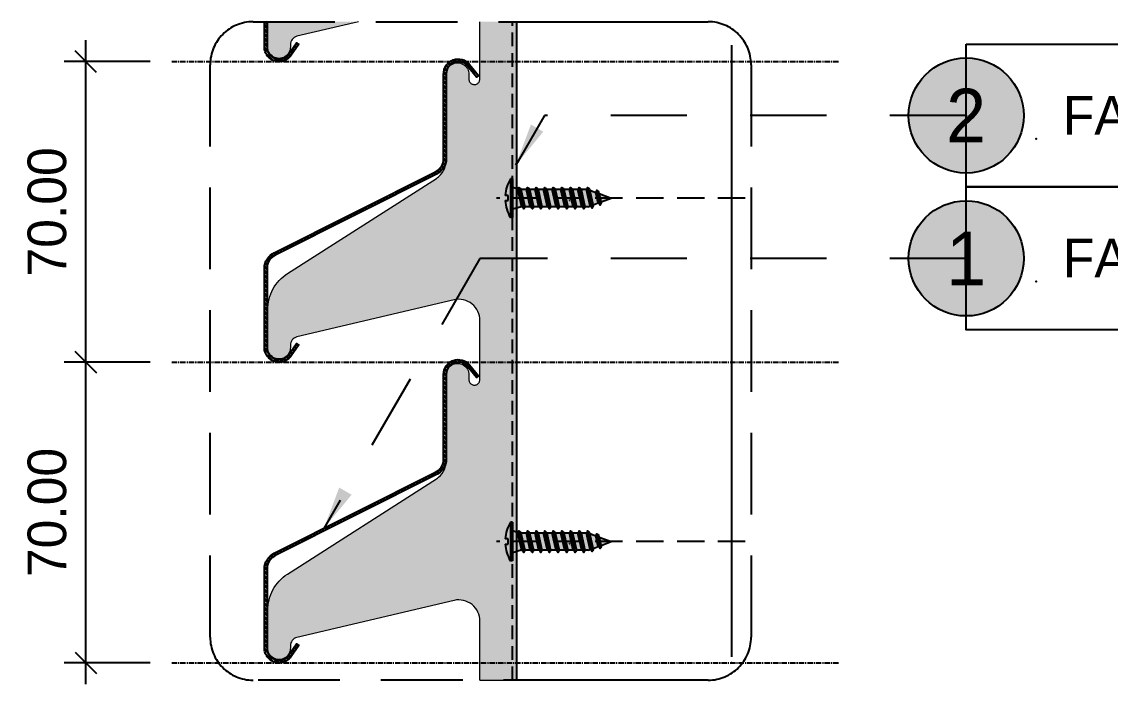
# Model space of a CAD drawing. Header units: millimetres. Extents: x -244126 to 368105, y -173968 to 259060.
# Drawn here: x 56651.2 to 56904.6, y 65633.2 to 65787.5 of the extents above; entities that cross this region are included whole.
import ezdxf
from ezdxf.enums import TextEntityAlignment as Align
from ezdxf.xclip import XClip

# ---------------------------------------------------------------- set-up
doc = ezdxf.new("R2010")
doc.units = ezdxf.units.MM
doc.header["$MEASUREMENT"] = 0
doc.header["$XCLIPFRAME"] = 0
for name, pattern in [('ACAD_ISO04W100', [30, 24, -3, 0, -3]), ('CENTER', [2, 1.25, -0.25, 0.25, -0.25]), ('HIDDEN', [9.524999999999999, 6.35, -3.175]), ('TA_HL_001.00', [6.5, 3.55, -2.95])]:
    doc.linetypes.add(name, pattern=pattern)
for name, color, linetype in [('000 - D I M', 6, 'Continuous'), ('000 - GRID', 8, 'CENTER'), ('000 - H A T C H', 8, 'Continuous'), ('000 - SYMBOL CON', 1, 'Continuous'), ('000 - T E X T', 4, 'Continuous'), ('000 - WIPEOUT', 250, 'Continuous'), ('001 - ASCESSORIES', 1, 'Continuous'), ('002 - STRUCTURAL STEEL', 4, 'Continuous'), ('A03_SUN LOUVER', 7, 'Continuous')]:
    doc.layers.add(name, color=color, linetype=linetype)
doc.styles.add('BROWALLIA', font='BrowalliaUPC.ttf')
doc.styles.add('Cetury Gothic', font='GOTHIC.TTF')
doc.styles.add('CORDIA', font='cordia.shx')
doc.styles.add('TA', font='Cordia New.ttf', dxfattribs={"height": 4.5})
doc.dimstyles.new('DIM E-E', dxfattribs={"dimscale": 2, "dimtxt": 0.18, "dimasz": 0.1, "dimexe": 0.1, "dimexo": 0.1, "dimgap": 0.09, "dimtad": 1, "dimtoh": 1, "dimzin": 0, "dimdsep": 46, "dimtxsty": 'CORDIA', "dimblk": 'OBLIQUE', "dimcen": 0.1, "dimdle": 0.1, "dimclrd": 40, "dimclre": 140, "dimclrt": 3, "dimadec": 0, "dimazin": 0, "dimtfac": 1, "dimtix": 1, "dimtmove": 2, "dimatfit": 3, "dimfxl": 1, "dimtolj": 1, "dimtzin": 0, "dimarcsym": 0})

# ---------------------------------------------------------------- blocks, each defined once
blk = doc.blocks.new('000 - FAMELINE_AL.SUN_LV_70Z_CUT_VIEW')
at = {"layer": '000 - H A T C H'}
h = blk.add_hatch(dxfattribs=at)
h.set_pattern_fill('ANSI32', color=8, scale=2)
h.set_pattern_definition([(45, (0, 0), (-0.5303300858899107, 0.5303300858899107), []), (45, (0.35355339, 0), (-0.5303300858899107, 0.5303300858899107), [])])
edge = h.paths.add_edge_path()
edge.add_arc((-41.71909435685664, 63.80189602588693), 3.399999999999986, 359.7688178317894, 500.7773137959305)
edge.add_line((-44.35305455737182, 65.95183873724041), (-46.44665398359939, 63.3869064088849))
edge.add_line((-46.44665398359939, 63.3869064088849), (-45.98183747762232, 63.00750475393761))
edge.add_line((-45.98183747762232, 63.00750475393761), (-43.88823805138236, 65.57243708230635))
edge.add_arc((-41.71909435685045, 63.8018960258951), 2.799999999993822, -0.25475025521330963, 140.7773137957614, ccw=False)
edge.add_line((-38.91912203336574, 63.78944662088733), (-38.9191220333887, 44.01972320168352))
edge.add_arc((-34.9191220333887, 44.01972320168352), 4, 180, 244.3295045191594)
edge.add_line((-36.6519020997646, 40.41452234159676), (0.8728362579277018, 21.54602793816775))
edge.add_arc((-0.6000267984897698, 18.4816072070802), 3.400000000011559, 1.3181988833821379e-10, 64.32950451929122, ccw=False)
edge.add_line((2.799973201521789, 18.48160720708802), (2.799973201515968, -0.01085875736750097))
edge.add_arc((-1.672240363737032e-06, -4.791312291807515e-06), 2.799995911112356, 214.4412264402325, 359.7778968172909, ccw=False)
edge.add_line((-2.309177256072871, -1.58357203815649), (-4.075200694191153, 0.9916572906804504))
edge.add_line((-4.075200694191153, 0.9916572906804504), (-4.570024391912739, 0.6523204253608128))
edge.add_line((-4.570024391912739, 0.6523204253608128), (-2.804000953798055, -1.922908903484404))
edge.add_arc((1.343924971308752e-13, -6.008527009271347e-13), 3.399999999999771, 214.4412879448393, 359.7725146033154)
edge.add_line((3.399973201521789, -0.01349921971996082), (3.399973201521789, 18.48160720708802))
edge.add_arc((-0.600026798489675, 18.48160720708033), 4.000000000011464, 1.101744141655805e-10, 64.32950451926962)
edge.add_line((1.132753267884254, 22.08680806718075), (-36.39198508980822, 40.95530247060977))
edge.add_arc((-34.9191220333887, 44.01972320168352), 3.400000000000007, 180, 244.3295045191593, ccw=False)
edge.add_line((-38.3191220333887, 44.01972320168352), (-38.31912203338288, 63.78817741812782))
at = {"layer": 'A03_SUN LOUVER', "color": 0}
blk.add_lwpolyline([(-38.31912203339264, 63.78817743708649, 0.706785714724799), (-44.35305455737182, 65.95183873724041), (-46.44665398359939, 63.3869064088849), (-45.98183747762232, 63.00750475393761), (-43.88823805138236, 65.57243708230635, -0.7069399320194617), (-38.91912203336574, 63.78944662088733), (-38.9191220333887, 44.01972320168352, 0.2883019779868358), (-36.6519020997646, 40.41452234159676), (0.8728362579277018, 21.54602793816775, -0.2883019779868358), (2.799973201521789, 18.48160720708802), (2.799973201515968, -0.01085875736750097, -0.7354915496662431), (-2.309177256072871, -1.58357203815649), (-4.075200694191153, 0.9916572906804504), (-4.570024391912739, 0.6523204253608128), (-2.804000953798055, -1.922908903484404, 0.7354549486294412), (3.399973201521789, -0.01349921971996082), (3.399973201521789, 18.48160720708802, 0.2883019779868358), (1.132753267884254, 22.08680806718075), (-36.39198508980822, 40.95530247060977, -0.2883019779868358), (-38.3191220333887, 44.01972320168352), (-38.31912203338288, 63.78817741812782)], format="xyb", dxfattribs=at)
blk = doc.blocks.new('000 - ASSCESSORIES_FAMELINE_AL.C-CARRIER_FOR_70Z_CUT_VIEW')
at = {"layer": '000 - H A T C H'}
h = blk.add_hatch(dxfattribs=at)
h.set_pattern_fill('ANSI32', color=8, scale=5, angle=180)
h.set_pattern_definition([(225, (54313.89231964308, 62869.96660829977), (1.325825214724776, -1.325825214724777), []), (225, (54313.00843616808, 62869.96660829977), (1.325825214724776, -1.325825214724777), [])])
edge = h.paths.add_edge_path()
edge.add_line((0.8999999999941792, -1.102182119225489e-16), (0.9000000000014543, -7.600020187936025))
edge.add_arc((1.350000000002456, -7.600020187939147), 0.4500000000010018, 179.9999999996025, 257.9999999988209)
edge.add_line((1.256439739125198, -8.040186608268414), (57.84229818835593, -20.06788211937965))
edge.add_line((57.84229818835593, -20.06788211937965), (57.65517766662379, -20.94821496004443))
edge.add_line((57.65517766662379, -20.94821496004443), (1.069319217393058, -8.920519448925916))
edge.add_arc((1.350000000002622, -7.600020187933785), 1.350000000002623, 180.0000000000951, 257.9999999997812, ccw=False)
edge.add_line((-9.307340396611118e-16, -7.600020187936025), (0, 0))
edge.add_line((0, 0), (9.307340396611118e-16, 7.600020187936025))
edge.add_arc((1.350000000002624, 7.600020187933785), 1.350000000002623, 102.00000000021879, 179.9999999999049, ccw=False)
edge.add_line((1.069319217393059, 8.920519448925916), (57.65517766662379, 20.94821496004442))
edge.add_line((57.65517766662379, 20.94821496004442), (57.84229818835593, 20.06788211937964))
edge.add_line((57.84229818835593, 20.06788211937964), (1.256439739125199, 8.040186608268414))
edge.add_arc((1.350000000002458, 7.600020187939147), 0.4500000000010018, 102.0000000011791, 180.0000000003975)
edge.add_line((0.9000000000014561, 7.600020187936025), (0.8999999999941792, 0))
at = {"layer": '001 - ASCESSORIES', "color": 0, "linetype": 'Continuous', "lineweight": 15}
blk.add_lwpolyline([(0.8999999999941792, -1.102182119225489e-16), (0.9000000000014543, -7.600020187936025, 0.3541185725268599), (1.256439739125198, -8.040186608268414), (57.84229818835593, -20.06788211937965), (57.65517766662379, -20.94821496004443), (1.069319217393057, -8.920519448925916, -0.3541185725291565), (-9.307340396611118e-16, -7.600020187936025), (0, 0), (9.307340396611118e-16, 7.600020187936025, -0.3541185725291565), (1.069319217393059, 8.920519448925916), (57.65517766662379, 20.94821496004442), (57.84229818835593, 20.06788211937964), (1.2564397391252, 8.040186608268414, 0.3541185725268599), (0.9000000000014561, 7.600020187936025)], format="xyb", close=True, dxfattribs=at)
blk = doc.blocks.new('*U1724')
at = {"layer": '000 - H A T C H'}
h = blk.add_hatch(color=250, dxfattribs=at)
h.dxf.hatch_style = 1
edge = h.paths.add_edge_path()
edge.add_line((-33.90000000000511, 16.43987944460969), (-53.89094212214702, 16.43987944460241))
edge.add_arc((-53.91081998065737, 21.46298497766112), 5.023144864077078, 212.8405152144396, 270.2267345262356, ccw=False)
edge.add_line((-58.131182602625, 18.73892116332005), (-80.27491986014574, 53.40191656156934))
edge.add_arc((-88.71963199477818, 47.9464357082053), 10.05362792121481, 32.86340221112347, 90.20384752263632)
edge.add_line((-88.75540082171614, 58), (-97.49430905147166, 58))
edge.add_arc((-97.5412709904217, 55.35900147801658), 2.641416024943545, 88.98128024949158, 271.0187197505088)
edge.add_line((-97.49430905147165, 52.71800295603316), (-96.99430905146122, 52.71800295603316))
edge.add_arc((-96.97907708457797, 50.72715051130761), 1.990910713589341, 13.791972121032984, 90.4383601556824, ccw=False)
edge.add_line((-95.0455689218907, 51.20177842273569), (-86.40792524243442, 14.60561331285858))
edge.add_arc((-91.20951026529862, 13.53392578167739), 4.919728945407767, -90.81834632082462, 12.58188450441071, ccw=False)
edge.add_line((-91.27977556638143, 8.614698638746631), (-105, 8.614698638746631))
edge.add_line((-105, 8.614698638746631), (-105, 0.2500000000000018))
edge.add_line((-105, 0.2500000000000017), (-35, 0.2500000000008454))
edge.add_line((-35, 0.2500000000008454), (-35.00000000000728, 8.614510067291967))
edge.add_arc((-35.00000000000644, 9.886290519705764), 1.271780452414642, 90.98667676382883, 270.0000000000499, ccw=False)
edge.add_line((-35.02189994117921, 11.15788240066468), (-33.90000000000872, 11.15788240066468))
edge.add_arc((-33.85303806105687, 13.79888092263715), 2.641416024932632, 268.981280249448, 451.0187197504735)
h = blk.add_hatch(color=250, dxfattribs=at)
h.dxf.hatch_style = 1
edge = h.paths.add_edge_path()
edge.add_line((36.09999999999489, 16.43987944460969), (16.10905787785298, 16.43987944460241))
edge.add_arc((16.08918001934263, 21.46298497766112), 5.023144864077078, 212.8405152144396, 270.2267345262356, ccw=False)
edge.add_line((11.868817397375, 18.73892116332005), (-10.27491986014574, 53.40191656156934))
edge.add_arc((-18.71963199477818, 47.9464357082053), 10.05362792121481, 32.86340221112347, 90.20384752263632)
edge.add_line((-18.75540082171614, 58), (-27.49430905147166, 58))
edge.add_arc((-27.54127099042169, 55.35900147801658), 2.641416024943545, 88.98128024949158, 271.0187197505088)
edge.add_line((-27.49430905147165, 52.71800295603316), (-26.99430905146122, 52.71800295603316))
edge.add_arc((-26.97907708457797, 50.72715051130761), 1.990910713589341, 13.791972121032984, 90.4383601556824, ccw=False)
edge.add_line((-25.04556892189071, 51.20177842273569), (-16.40792524243442, 14.60561331285858))
edge.add_arc((-21.20951026529862, 13.53392578167739), 4.919728945407767, -90.81834632082462, 12.58188450441071, ccw=False)
edge.add_line((-21.27977556638143, 8.614698638746631), (-35.00000000000001, 8.614698638746631))
edge.add_line((-35, 8.614698638746631), (-34.99999999999999, 0.2500000000000018))
edge.add_line((-35, 0.2500000000000017), (35, 0.2500000000008454))
edge.add_line((35, 0.2500000000008454), (34.99999999999272, 8.614510067291967))
edge.add_arc((34.99999999999356, 9.886290519705764), 1.271780452414642, 90.98667676382883, 270.0000000000499, ccw=False)
edge.add_line((34.97810005882079, 11.15788240066468), (36.09999999999128, 11.15788240066468))
edge.add_arc((36.14696193894313, 13.79888092263715), 2.641416024932632, 268.981280249448, 451.0187197504735)
h = blk.add_hatch(color=250, dxfattribs=at)
h.dxf.hatch_style = 1
edge = h.paths.add_edge_path()
edge.add_line((106.0999999999949, 16.43987944460969), (86.10905787785298, 16.43987944460241))
edge.add_arc((86.08918001934263, 21.46298497766112), 5.023144864077078, 212.8405152144396, 270.2267345262356, ccw=False)
edge.add_line((81.868817397375, 18.73892116332005), (59.72508013985426, 53.40191656156934))
edge.add_arc((51.28036800522182, 47.9464357082053), 10.05362792121481, 32.86340221112347, 90.20384752263632)
edge.add_line((51.24459917828386, 58), (42.50569094852834, 58))
edge.add_arc((42.45872900957831, 55.35900147801658), 2.641416024943545, 88.98128024949158, 271.0187197505088)
edge.add_line((42.50569094852835, 52.71800295603316), (43.00569094853878, 52.71800295603316))
edge.add_arc((43.02092291542203, 50.72715051130761), 1.990910713589341, 13.791972121032984, 90.4383601556824, ccw=False)
edge.add_line((44.95443107810929, 51.20177842273569), (53.59207475756558, 14.60561331285858))
edge.add_arc((48.79048973470138, 13.53392578167739), 4.919728945407767, -90.81834632082462, 12.58188450441071, ccw=False)
edge.add_line((48.72022443361857, 8.614698638746631), (34.99999999999999, 8.614698638746631))
edge.add_line((35, 8.614698638746631), (35.00000000000001, 0.2500000000000018))
edge.add_line((35, 0.2500000000000017), (105, 0.2500000000008454))
edge.add_line((105, 0.2500000000008454), (104.9999999999927, 8.614510067291967))
edge.add_arc((104.9999999999936, 9.886290519705764), 1.271780452414642, 90.98667676382883, 270.0000000000499, ccw=False)
edge.add_line((104.9781000588208, 11.15788240066468), (106.0999999999913, 11.15788240066468))
edge.add_arc((106.1469619389431, 13.79888092263715), 2.641416024932632, 268.981280249448, 451.0187197504735)
at = {"color": 8}
for p, q in [((175.3766046391102, -62.46454894630733), (175.3766046391102, -134.3609788663962)), ((175.4363549888512, -62.46454894630733), (175.4363549888512, -134.3609788663962)), ((175.5352753437182, -62.46454894630733), (175.5352753437182, -134.3609788663962)), ((175.6723773242047, -62.46454894630733), (175.6723773242047, -134.3609788663962)), ((175.8462910526578, -62.46454894630733), (175.8462910526578, -134.3609788663962)), ((176.0552788405839, -62.46454894630733), (176.0552788405839, -134.3609788663962)), ((176.297252551085, -62.46454894630733), (176.297252551085, -134.3609788663962)), ((176.5697944628337, -62.46454894630732), (176.5697944628337, -134.3609788663962)), ((177.1954120767477, -62.46454894630733), (177.1954120767477, -134.3609788663962)), ((217.0940900218775, -62.46454894630733), (217.0940900218775, -134.3609788663962)), ((217.1589287543168, -62.46454894630733), (217.1589287543168, -134.3609788663962)), ((217.2696212765077, -62.46454894630733), (217.2696212765077, -134.3609788663962)), ((217.4246372782945, -62.46454894630733), (217.4246372782945, -134.3609788663962)), ((217.6218336830352, -62.46454894630733), (217.6218336830352, -134.3609788663962)), ((217.8584842753189, -62.46454894630733), (217.8584842753189, -134.3609788663962)), ((218.1313173905728, -62.46454894630733), (218.1313173905728, -134.3609788663962)), ((218.4365611454341, -62.46454894630733), (218.4365611454341, -134.3609788663962)), ((219.1270110158148, -62.46454894630733), (219.1270110158148, -134.3609788663962)), ((220.288969299414, -62.46454894630733), (220.288969299414, -134.3609788663962)), ((221.4739463223596, -62.46454894630733), (221.4739463223596, -134.3609788663962)), ((221.8485352013286, -62.46454894630733), (221.8485352013286, -134.3609788663962)), ((222.2041446529183, -62.46454894630733), (222.2041446529183, -134.3609788663962)), ((222.5358584213391, -62.46454894630733), (222.5358584213391, -134.3609788663962)), ((222.8390906056229, -62.46454894630733), (222.8390906056229, -134.3609788663962))]:
    blk.add_line(p, q, dxfattribs=at)
at = {"color": 3}
blk.add_lwpolyline([(225.1066213002196, -134.3609788663962), (175.3566213002196, -134.3609788663962), (175.3566213002196, -62.46454894630733), (225.1066213002196, -62.46454894630733)], close=True, dxfattribs=at)
at = {"layer": '001 - ASCESSORIES', "color": 0, "linetype": 'Continuous', "lineweight": 15}
for points in [[(-105, 8.614698638746631), (-91.27977556638143, 8.614698638746631, 0.4844971872456622), (-86.40792524243443, 14.60561331285862), (-95.04556892189066, 51.20177842273552, 0.3474854791133033), (-96.99430905146073, 52.71800295603316), (-97.49430905147165, 52.71800295603316, -1.017939972898813), (-97.49430905147165, 58), (-88.75540082171574, 58, -0.2555495296819336), (-80.27491986014502, 53.40191656156821), (-58.1311826026249, 18.7389211633199, 0.2557623105672255), (-53.89094212214695, 16.43987944460241), (-33.90000000000509, 16.43987944460969, -1.017939972898888), (-33.90000000000873, 11.15788240066468), (-34.97810005883366, 11.15788240066468, 1.008647662346127), (-35, 8.614510067291121)], [(-35, 8.614698638746631), (-21.27977556638143, 8.614698638746631, 0.4844971872456622), (-16.40792524243443, 14.60561331285862), (-25.04556892189066, 51.20177842273552, 0.3474854791133033), (-26.99430905146073, 52.71800295603316), (-27.49430905147165, 52.71800295603316, -1.017939972898813), (-27.49430905147165, 58), (-18.75540082171574, 58, -0.2555495296819336), (-10.27491986014502, 53.40191656156821), (11.8688173973751, 18.7389211633199, 0.2557623105672255), (16.10905787785305, 16.43987944460241), (36.09999999999491, 16.43987944460969, -1.017939972898888), (36.09999999999127, 11.15788240066468), (35.02189994116634, 11.15788240066468, 1.008647662346127), (35, 8.614510067291121)], [(35, 8.614698638746631), (48.72022443361857, 8.614698638746631, 0.4844971872456622), (53.59207475756557, 14.60561331285862), (44.95443107810934, 51.20177842273552, 0.3474854791133033), (43.00569094853927, 52.71800295603316), (42.50569094852835, 52.71800295603316, -1.017939972898813), (42.50569094852835, 58), (51.24459917828426, 58, -0.2555495296819336), (59.72508013985498, 53.40191656156821), (81.8688173973751, 18.7389211633199, 0.2557623105672255), (86.10905787785305, 16.43987944460241), (106.0999999999949, 16.43987944460969, -1.017939972898888), (106.0999999999913, 11.15788240066468), (105.0218999411663, 11.15788240066468, 1.008647662346127), (105, 8.614510067291121)]]:
    blk.add_lwpolyline(points, format="xyb", dxfattribs=at)
blk.add_lwpolyline([(-105, 8.61469863874664), (-105, 8.572527594031473e-15), (106, 8.446576771348191e-13), (105.9999999999927, 8.614510067291967), (105, 8.614510067291121)], dxfattribs=at)
at = {"layer": '001 - ASCESSORIES', "linetype": 'ByBlock'}
for points in [[(-105, -74.49224445742477), (106, -74.49224445742479), (106, -92.33328335527872), (-105, -92.33328335527871)], [(-105, -89.49224445742477), (106, -89.49224445742479), (106, -107.3332833552787), (-105, -107.3332833552787)], [(-105, -104.4922444574248), (106, -104.4922444574248), (106, -122.3332833552787), (-105, -122.3332833552787)]]:
    blk.add_lwpolyline(points, close=True, dxfattribs=at)
at = {"layer": '001 - ASCESSORIES', "rotation": 180}
for p in [(234.1066213002196, -83.41276390635176), (234.1066213002196, -98.41276390635176), (234.1066213002196, -113.4127639063517)]:
    blk.add_blockref('000 - ASSCESSORIES_FAMELINE_AL.C-CARRIER_FOR_70Z_CUT_VIEW', p, dxfattribs=at)
at = {"layer": 'A03_SUN LOUVER', "color": 3, "xscale": -1, "rotation": 270}
for p in [(-97.54127099042171, 55.35900147801658), (-27.54127099042171, 55.35900147801658), (42.45872900957829, 55.35900147801658)]:
    blk.add_blockref('000 - FAMELINE_AL.SUN_LV_70Z_CUT_VIEW', p, dxfattribs=at)
at = {"color": 3}
blk.add_wipeout([(-100.9412709904217, -62.46454894630736), (-30.3393749645329, -62.464548946307346), (-30.339374964532894, -134.3609788663962), (-100.94127099042169, -134.36097886639624)], dxfattribs=at).dxf.layer = '000 - WIPEOUT'
at = {"color": 8}
for p, q in [((-100.7252746837265, -62.46454894630735), (-100.7252746837265, -134.3609788663962)), ((-100.4712868664218, -62.46454894630735), (-100.4712868664218, -134.3609788663962)), ((-100.182818888018, -62.46454894630735), (-100.182818888018, -134.3609788663962)), ((-99.8638587819013, -62.46454894630735), (-99.86385878190129, -134.3609788663962)), ((-99.51881613128434, -62.46454894630735), (-99.51881613128432, -134.3609788663962)), ((-99.15246110724628, -62.46454894630735), (-99.15246110724627, -134.3609788663962)), ((-98.76985852175211, -62.46454894630735), (-98.7698585217521, -134.3609788663962)), ((-98.376297807249, -62.46454894630735), (-98.37629780724899, -134.3609788663962)), ((-97.55477021014049, -62.46454894630735), (-97.55477021014048, -134.3609788663962)), ((-78.66033011674881, -62.46454894630735), (-78.66033011674881, -134.3609788663962)), ((-78.26498646015534, -62.46454894630735), (-78.26498646015534, -134.3609788663962)), ((-77.87758295668755, -62.46454894630735), (-77.87758295668755, -134.3609788663962)), ((-77.50199041410087, -62.46454894630735), (-77.50199041410087, -134.3609788663962)), ((-77.1419616289204, -62.46454894630735), (-77.1419616289204, -134.3609788663962)), ((-76.8010938897538, -62.46454894630736), (-76.80109388975379, -134.3609788663962)), ((-76.80109388975688, -62.46454894630735), (-76.80109388975688, -134.3609788663962)), ((-76.48279303438176, -62.46454894630735), (-76.48279303438176, -134.3609788663962)), ((-76.19023941973865, -62.46454894630735), (-76.19023941973865, -134.3609788663962)), ((-75.92635614482384, -62.46454894630735), (-75.92635614482383, -134.3609788663962)), ((-75.69377984409948, -62.46454894630735), (-75.69377984409948, -134.3609788663962)), ((-75.49483434308786, -62.46454894630735), (-75.49483434308786, -134.3609788663962)), ((-56.48559888823365, -62.46454894630733), (-56.48559888823365, -134.3609788663962)), ((-56.26960258153849, -62.46454894630733), (-56.26960258153849, -134.3609788663962)), ((-56.01561476423376, -62.46454894630733), (-56.01561476423375, -134.3609788663962)), ((-55.72714678582997, -62.46454894630733), (-55.72714678582997, -134.3609788663962)), ((-55.40818667971325, -62.46454894630733), (-55.40818667971325, -134.3609788663962)), ((-55.06314402909629, -62.46454894630733), (-55.06314402909629, -134.3609788663962)), ((-54.69678900505824, -62.46454894630733), (-54.69678900505823, -134.3609788663962)), ((-54.31418641956407, -62.46454894630733), (-54.31418641956406, -134.3609788663962)), ((-53.92062570506096, -62.46454894630733), (-53.92062570506095, -134.3609788663962)), ((-33.75309357229389, -62.46454894630735), (-33.75309357229388, -134.3609788663962)), ((-33.35774991570042, -62.46454894630735), (-33.35774991570042, -134.3609788663962)), ((-32.97034641223263, -62.46454894630735), (-32.97034641223262, -134.3609788663962)), ((-32.59475386964596, -62.46454894630735), (-32.59475386964595, -134.3609788663962)), ((-32.23472508446548, -62.46454894630735), (-32.23472508446547, -134.3609788663962)), ((-31.89385734529888, -62.46454894630736), (-31.89385734529888, -134.3609788663962)), ((-31.89385734530197, -62.46454894630735), (-31.89385734530196, -134.3609788663962)), ((-31.57555648992684, -62.46454894630735), (-31.57555648992683, -134.3609788663962)), ((-31.28300287528373, -62.46454894630735), (-31.28300287528372, -134.3609788663962)), ((-31.01911960036892, -62.46454894630735), (-31.01911960036892, -134.3609788663962)), ((-30.78654329964456, -62.46454894630735), (-30.78654329964456, -134.3609788663962)), ((-30.58759779863294, -62.46454894630735), (-30.58759779863293, -134.3609788663962))]:
    blk.add_line(p, q, dxfattribs=at)
at = {"color": 3}
blk.add_lwpolyline([(-100.9412709904217, -62.46454894630735), (-30.33937496453291, -62.46454894630733), (-30.3393749645329, -134.3609788663962), (-100.9412709904217, -134.3609788663962)], close=True, dxfattribs=at)
blk.add_wipeout([(-30.9412709904217, -62.46454894630736), (39.6606250354671, -62.464548946307346), (39.660625035467106, -134.3609788663962), (-30.941270990421692, -134.36097886639624)], dxfattribs=at).dxf.layer = '000 - WIPEOUT'
at = {"color": 8}
for p, q in [((-30.72527468372654, -62.46454894630735), (-30.72527468372652, -134.3609788663962)), ((-30.47128686642181, -62.46454894630735), (-30.47128686642179, -134.3609788663962)), ((-30.18281888801802, -62.46454894630735), (-30.18281888801801, -134.3609788663962)), ((-29.8638587819013, -62.46454894630735), (-29.86385878190129, -134.3609788663962)), ((-29.51881613128434, -62.46454894630735), (-29.51881613128432, -134.3609788663962)), ((-29.15246110724628, -62.46454894630735), (-29.15246110724627, -134.3609788663962)), ((-28.76985852175211, -62.46454894630735), (-28.7698585217521, -134.3609788663962)), ((-28.376297807249, -62.46454894630735), (-28.37629780724899, -134.3609788663962)), ((-27.55477021014049, -62.46454894630735), (-27.55477021014048, -134.3609788663962)), ((-8.66033011674881, -62.46454894630735), (-8.66033011674881, -134.3609788663962)), ((-8.264986460155342, -62.46454894630735), (-8.264986460155342, -134.3609788663962)), ((-7.877582956687547, -62.46454894630735), (-7.877582956687547, -134.3609788663962)), ((-7.501990414100874, -62.46454894630735), (-7.501990414100874, -134.3609788663962)), ((-7.141961628920399, -62.46454894630735), (-7.141961628920399, -134.3609788663962)), ((-6.801093889753801, -62.46454894630736), (-6.801093889753787, -134.3609788663962)), ((-6.801093889756885, -62.46454894630735), (-6.801093889756885, -134.3609788663962)), ((-6.482793034381757, -62.46454894630735), (-6.482793034381757, -134.3609788663962)), ((-6.190239419738646, -62.46454894630735), (-6.190239419738646, -134.3609788663962)), ((-5.926356144823842, -62.46454894630735), (-5.926356144823828, -134.3609788663962)), ((-5.693779844099481, -62.46454894630735), (-5.693779844099481, -134.3609788663962)), ((-5.494834343087859, -62.46454894630735), (-5.494834343087859, -134.3609788663962)), ((13.51440111176635, -62.46454894630733), (13.51440111176635, -134.3609788663962)), ((13.73039741846151, -62.46454894630733), (13.73039741846151, -134.3609788663962)), ((13.98438523576624, -62.46454894630733), (13.98438523576625, -134.3609788663962)), ((14.27285321417003, -62.46454894630733), (14.27285321417003, -134.3609788663962)), ((14.59181332028675, -62.46454894630733), (14.59181332028675, -134.3609788663962)), ((14.93685597090371, -62.46454894630733), (14.93685597090371, -134.3609788663962)), ((15.30321099494176, -62.46454894630733), (15.30321099494177, -134.3609788663962)), ((15.68581358043593, -62.46454894630733), (15.68581358043594, -134.3609788663962)), ((16.07937429493904, -62.46454894630733), (16.07937429493905, -134.3609788663962)), ((36.24690642770611, -62.46454894630735), (36.24690642770612, -134.3609788663962)), ((36.64225008429958, -62.46454894630735), (36.64225008429958, -134.3609788663962)), ((37.02965358776737, -62.46454894630735), (37.02965358776738, -134.3609788663962)), ((37.40524613035404, -62.46454894630735), (37.40524613035405, -134.3609788663962)), ((37.76527491553452, -62.46454894630735), (37.76527491553453, -134.3609788663962)), ((38.10614265470112, -62.46454894630736), (38.10614265470112, -134.3609788663962)), ((38.10614265469803, -62.46454894630735), (38.10614265469804, -134.3609788663962)), ((38.42444351007316, -62.46454894630735), (38.42444351007317, -134.3609788663962)), ((38.71699712471627, -62.46454894630735), (38.71699712471628, -134.3609788663962)), ((38.98088039963108, -62.46454894630735), (38.98088039963108, -134.3609788663962)), ((39.21345670035544, -62.46454894630735), (39.21345670035544, -134.3609788663962)), ((39.41240220136706, -62.46454894630735), (39.41240220136707, -134.3609788663962))]:
    blk.add_line(p, q, dxfattribs=at)
at = {"color": 3}
blk.add_lwpolyline([(-30.9412709904217, -62.46454894630735), (39.66062503546709, -62.46454894630733), (39.6606250354671, -134.3609788663962), (-30.94127099042169, -134.3609788663962)], close=True, dxfattribs=at)
blk.add_wipeout([(39.0587290095783, -62.46454894630736), (109.66062503546709, -62.464548946307346), (109.6606250354671, -134.3609788663962), (39.05872900957831, -134.36097886639624)], dxfattribs=at).dxf.layer = '000 - WIPEOUT'
at = {"color": 8}
for p, q in [((39.27472531627346, -62.46454894630735), (39.27472531627348, -134.3609788663962)), ((39.52871313357819, -62.46454894630735), (39.52871313357821, -134.3609788663962)), ((39.81718111198198, -62.46454894630735), (39.81718111198199, -134.3609788663962)), ((40.1361412180987, -62.46454894630735), (40.13614121809871, -134.3609788663962)), ((40.48118386871566, -62.46454894630735), (40.48118386871568, -134.3609788663962)), ((40.84753889275372, -62.46454894630735), (40.84753889275373, -134.3609788663962)), ((41.23014147824789, -62.46454894630735), (41.2301414782479, -134.3609788663962)), ((41.623702192751, -62.46454894630735), (41.62370219275101, -134.3609788663962)), ((42.44522978985951, -62.46454894630735), (42.44522978985952, -134.3609788663962)), ((61.33966988325119, -62.46454894630735), (61.33966988325119, -134.3609788663962)), ((61.73501353984466, -62.46454894630735), (61.73501353984466, -134.3609788663962)), ((62.12241704331245, -62.46454894630735), (62.12241704331245, -134.3609788663962)), ((62.49800958589913, -62.46454894630735), (62.49800958589913, -134.3609788663962)), ((62.8580383710796, -62.46454894630735), (62.8580383710796, -134.3609788663962)), ((63.1989061102462, -62.46454894630736), (63.19890611024621, -134.3609788663962)), ((63.19890611024312, -62.46454894630735), (63.19890611024312, -134.3609788663962)), ((63.51720696561824, -62.46454894630735), (63.51720696561824, -134.3609788663962)), ((63.80976058026135, -62.46454894630735), (63.80976058026135, -134.3609788663962)), ((64.07364385517616, -62.46454894630735), (64.07364385517617, -134.3609788663962)), ((64.30622015590052, -62.46454894630735), (64.30622015590052, -134.3609788663962)), ((64.50516565691214, -62.46454894630735), (64.50516565691214, -134.3609788663962)), ((83.51440111176635, -62.46454894630733), (83.51440111176635, -134.3609788663962)), ((83.73039741846151, -62.46454894630733), (83.73039741846151, -134.3609788663962)), ((83.98438523576624, -62.46454894630733), (83.98438523576624, -134.3609788663962)), ((84.27285321417003, -62.46454894630733), (84.27285321417003, -134.3609788663962)), ((84.59181332028675, -62.46454894630733), (84.59181332028675, -134.3609788663962)), ((84.93685597090371, -62.46454894630733), (84.93685597090371, -134.3609788663962)), ((85.30321099494176, -62.46454894630733), (85.30321099494176, -134.3609788663962)), ((85.68581358043593, -62.46454894630733), (85.68581358043593, -134.3609788663962)), ((86.07937429493904, -62.46454894630733), (86.07937429493904, -134.3609788663962)), ((106.2469064277061, -62.46454894630735), (106.2469064277061, -134.3609788663962)), ((106.6422500842996, -62.46454894630735), (106.6422500842996, -134.3609788663962)), ((107.0296535877674, -62.46454894630735), (107.0296535877674, -134.3609788663962)), ((107.405246130354, -62.46454894630735), (107.405246130354, -134.3609788663962)), ((107.7652749155345, -62.46454894630735), (107.7652749155345, -134.3609788663962)), ((108.1061426547011, -62.46454894630736), (108.1061426547011, -134.3609788663962)), ((108.106142654698, -62.46454894630735), (108.106142654698, -134.3609788663962)), ((108.4244435100732, -62.46454894630735), (108.4244435100732, -134.3609788663962)), ((108.7169971247163, -62.46454894630735), (108.7169971247163, -134.3609788663962)), ((108.9808803996311, -62.46454894630735), (108.9808803996311, -134.3609788663962)), ((109.2134567003554, -62.46454894630735), (109.2134567003554, -134.3609788663962)), ((109.4124022013671, -62.46454894630735), (109.4124022013671, -134.3609788663962))]:
    blk.add_line(p, q, dxfattribs=at)
at = {"color": 3}
blk.add_lwpolyline([(39.0587290095783, -62.46454894630735), (109.6606250354671, -62.46454894630733), (109.6606250354671, -134.3609788663962), (39.05872900957831, -134.3609788663962)], close=True, dxfattribs=at)
blk = doc.blocks.new('*U955')
at = {"color": 0}
blk.add_wipeout([(0, 153.3440321599483), (50.00000000000003, 153.3440321599483), (50.00000000000003, 0), (0, 0)], dxfattribs=at).dxf.layer = '000 - WIPEOUT'
at = {"layer": '002 - STRUCTURAL STEEL', "color": 0, "linetype": 'ByBlock'}
blk.add_lwpolyline([(0, 153.3440321599483), (50, 153.3440321599483), (50, 0), (0, 0)], close=True, dxfattribs=at)
blk = doc.blocks.new('SCREW No.8 - 25.40mm.')
at = {"layer": '000 - H A T C H'}
h = blk.add_hatch(color=250, dxfattribs=at)
h.dxf.hatch_style = 1
edge = h.paths.add_edge_path()
edge.add_arc((0.001572131985994922, -0.003004541472591889), 0.00104645436818185, 294.1341226855835, 332.4587230169149)
edge.add_arc((0.002512814835426973, -0.002831812036674826), 0.0006567219107839141, 218.6596436729191, 268.88189727229064, ccw=False)
edge.add_line((0.002000000000407447, -0.00324206148889062), (0.001999999999952699, -0.001959526135578933))
edge.add_arc((0.001572131985994922, -0.001004541472184435), 0.00104645436818185, 294.1341226855835, 332.4587230169149)
edge.add_arc((0.002512814835426973, -0.0008318120360399986), 0.0006567219110112446, 225.6091470700266, 268.88189727267775, ccw=False)
edge.add_line((0.002053405502920207, -0.001301095248663849), (0.00250000000050931, -6.938893903907228e-18))
edge.add_line((0.00250000000050931, -6.938893903907228e-18), (0.004500000000007269, -6.938893903907228e-18))
edge.add_line((0.004500000000007269, -6.938893903907228e-18), (0.004500000000007269, 0.0004999999996471091))
edge.add_arc((-4.54754289780368e-13, -0.007337500000176085), 0.009037500000076724, 60.13716564062657, 86.01192822853085)
edge.add_line((0.0006285472118179244, 0.001678116154835152), (0.0006285472118179244, 0.0009934728495863965))
edge.add_line((0.0006285472118179244, 0.0009934728495863965), (-0.000564256135476178, 0.0009934728495863965))
edge.add_line((-0.000564256135476178, 0.0009934728495863965), (-0.000564256135476178, 0.001682368139881874))
edge.add_arc((-4.54754289780368e-13, -0.007337499999948711), 0.009037499999769851, 93.57958905786862, 119.8628343536553)
edge.add_line((-0.004500000000007283, 0.0005000000001018634), (-0.004500000000007283, 0))
edge.add_line((-0.004500000000007283, -6.938893903907228e-18), (-0.002500000000054577, -6.938893903907228e-18))
edge.add_line((-0.002500000000054577, -6.938893903907228e-18), (-0.001999999999952713, -0.001798302246243118))
edge.add_line((-0.001999999999952713, -0.001798302246243118), (-0.001999999999952713, -0.002141140745152377))
edge.add_arc((-0.002869498795917032, -0.001719220970699105), 0.0009664597520114843, 292.4775851523066, 334.1152605710679, ccw=False)
edge.add_arc((-0.001896586149541697, -0.002018123876268881), 0.0008468196992643867, 224.5560261849951, 262.9855147651136)
edge.add_line((-0.001999999999952713, -0.002858605392248144), (-0.001999999999952713, -0.004141140744650336))
edge.add_arc((-0.002869498795917032, -0.003719220970197064), 0.0009664597520114843, 292.4775851523066, 334.1152605710679, ccw=False)
edge.add_arc((-0.001896586149541697, -0.004018123875766839), 0.0008468196992643867, 224.5560261849951, 262.9855147651136)
edge.add_line((-0.001999999999952713, -0.004858605391746103), (-0.001999999999952713, -0.00614114074505779))
edge.add_arc((-0.002869498795917032, -0.005719220970604517), 0.0009664597520114843, 292.4775851523066, 334.1152605710679, ccw=False)
edge.add_arc((-0.001896586149541697, -0.006018123876174293), 0.0008468196992643867, 224.5560261849951, 262.9855147651136)
edge.add_line((-0.001999999999952713, -0.006858605392153556), (-0.001999999999952713, -0.008141140744555748))
edge.add_arc((-0.002869498795917032, -0.007719220970102476), 0.0009664597520114843, 292.4775851523066, 334.1152605710679, ccw=False)
edge.add_arc((-0.001896586149541697, -0.008018123875672252), 0.0008468196992643867, 224.5560261849951, 262.9855147651136)
edge.add_line((-0.001999999999952713, -0.008858605391651515), (-0.001999999999952713, -0.0101411407449632))
edge.add_arc((-0.002869498795917032, -0.00971922097050993), 0.0009664597520114843, 292.4775851523066, 334.1152605710679, ccw=False)
edge.add_arc((-0.001896586149541697, -0.01001812387607971), 0.0008468196992643867, 224.5560261849951, 262.9855147651136)
edge.add_line((-0.001999999999952713, -0.01085860539205897), (-0.001999999999952713, -0.01214114074491591))
edge.add_arc((-0.002869498795462284, -0.01171922097023526), 0.0009664597517016227, 292.4775851325489, 334.11526054717115, ccw=False)
edge.add_arc((-0.001896586149541697, -0.01201812387557766), 0.0008468196992643867, 224.5560261849951, 262.9855147651136)
edge.add_line((-0.001999999999952713, -0.01285860539155693), (-0.001999999999952713, -0.01414114074441387))
edge.add_arc((-0.002869498795917032, -0.0137192209699606), 0.0009664597520114843, 292.4775851523066, 334.1152605710679, ccw=False)
edge.add_arc((-0.001896586149541697, -0.01401812387553037), 0.0008468196992643867, 224.5560261849951, 262.9855147651136)
edge.add_line((-0.001999999999952713, -0.01485860539150963), (-0.001999999999952713, -0.01614114074482132))
edge.add_arc((-0.002869498795462284, -0.01571922097014068), 0.0009664597517016227, 292.4775851325489, 334.11526054717115, ccw=False)
edge.add_arc((-0.001896586149541697, -0.01601812387548308), 0.0008468196992643867, 224.5560261849951, 262.9855147651136)
edge.add_line((-0.001999999999952713, -0.01685860539146234), (-0.001999999999952713, -0.01762908327873448))
edge.add_line((-0.001999999999952713, -0.01762908327873448), (-0.001832542439842662, -0.01807878358317794))
edge.add_arc((-0.00270204123580698, -0.01765686380872467), 0.0009664597520114843, 292.4775851523066, 334.1152605710679, ccw=False)
edge.add_arc((-0.001729128589431646, -0.01795576671429445), 0.0008468196992643867, 224.5560261849951, 262.9855147651136)
edge.add_line((-0.001832542439842662, -0.01879624823027371), (-0.001585462785442367, -0.01874230570797409))
edge.add_line((-0.001585462785442367, -0.01874230570797409), (-0.001136817694259669, -0.01994712341797823))
edge.add_arc((-0.002006316490223987, -0.01952520364352495), 0.0009664597520114843, 292.4775851523066, 334.1152605710679, ccw=False)
edge.add_arc((-0.001033403843848653, -0.01982410654909473), 0.0008468196992643867, 224.5560261849951, 262.9855147651136)
edge.add_line((-0.001136817694259669, -0.02066458806507399), (-0.0008902856002350815, -0.02060917509220418))
edge.add_line((-0.0008902856002350815, -0.02060917509220418), (-6.938893903907228e-18, -0.02300000000013825))
edge.add_line((-6.938893903907228e-18, -0.02300000000013825), (0.001052930587320582, -0.02017239875135602))
edge.add_line((0.001052930587320582, -0.02017239875135602), (0.001344501272342306, -0.02010686246262595))
edge.add_arc((0.0009166332583845291, -0.01915187779923145), 0.00104645436818185, 294.1341226855835, 332.4587230169149)
edge.add_arc((0.00185731610781658, -0.01897914836331439), 0.0006567219107839141, 218.6596436729191, 268.88189727229064, ccw=False)
edge.add_line((0.001344501272797054, -0.01938939781553018), (0.001866062271801631, -0.01798876747034229))
edge.add_line((0.001866062271801631, -0.01798876747034229), (0.001999999999952699, -0.01795952613565533))
edge.add_arc((0.001572131985994922, -0.01700454147226083), 0.00104645436818185, 294.1341226855835, 332.4587230169149)
edge.add_arc((0.002512814835426973, -0.01683181203634377), 0.0006567219107839141, 218.6596436729191, 268.88189727229064, ccw=False)
edge.add_line((0.002000000000407447, -0.01724206148855956), (0.001999999999952699, -0.01595952613570262))
edge.add_arc((0.001572131985994922, -0.01500454147230813), 0.00104645436818185, 294.1341226855835, 332.4587230169149)
edge.add_arc((0.002512814835426973, -0.01483181203639106), 0.0006567219107839141, 218.6596436729191, 268.88189727229064, ccw=False)
edge.add_line((0.002000000000407447, -0.01524206148860686), (0.001999999999952699, -0.01395952613574992))
edge.add_arc((0.001572131985994922, -0.01300454147235542), 0.00104645436818185, 294.1341226855835, 332.4587230169149)
edge.add_arc((0.002512814835426973, -0.01283181203643836), 0.0006567219107839141, 218.6596436729191, 268.88189727229064, ccw=False)
edge.add_line((0.002000000000407447, -0.01324206148865415), (0.001999999999952699, -0.01195952613579721))
edge.add_arc((0.001572131985994922, -0.01100454147240271), 0.00104645436818185, 294.1341226855835, 332.4587230169149)
edge.add_arc((0.002512814835426973, -0.01083181203648565), 0.0006567219107839141, 218.6596436729191, 268.88189727229064, ccw=False)
edge.add_line((0.002000000000407447, -0.01124206148870145), (0.001999999999952699, -0.009959526135389758))
edge.add_arc((0.001572131985994922, -0.00900454147199526), 0.00104645436818185, 294.1341226855835, 332.4587230169149)
edge.add_arc((0.002512814835426973, -0.008831812036078197), 0.0006567219107839141, 218.6596436729191, 268.88189727229064, ccw=False)
edge.add_line((0.002000000000407447, -0.009242061488293991), (0.001999999999952699, -0.0079595261358918))
edge.add_arc((0.001572131985994922, -0.007004541472497301), 0.00104645436818185, 294.1341226855835, 332.4587230169149)
edge.add_arc((0.002512814835426973, -0.006831812036580238), 0.0006567219107839141, 218.6596436729191, 268.88189727229064, ccw=False)
edge.add_line((0.002000000000407447, -0.007242061488796032), (0.001999999999952699, -0.005959526135484346))
edge.add_arc((0.001572131985994922, -0.005004541472089848), 0.00104645436818185, 294.1341226855835, 332.4587230169149)
edge.add_arc((0.002512814835426973, -0.004831812036172785), 0.0006567219107839141, 218.6596436729191, 268.88189727229064, ccw=False)
edge.add_line((0.002000000000407447, -0.005242061488388579), (0.001999999999952699, -0.003959526135986387))
at = {"layer": '001 - ASCESSORIES', "color": 0}
for p, q in [((-0.004500000000007283, -6.938893903907228e-18), (-0.004500000000007283, 0.0005000000001018634)), ((0.004500000000007269, 0.0005000000001018634), (-0.004500000000007283, 0.0005000000001018634)), ((-0.000564256135476178, 0.001682368139881874), (-0.000564256135476178, 0.0009934728495863965)), ((-0.000564256135476178, 0.0009934728495863965), (0.0006285472118179244, 0.0009934728495863965)), ((-6.938893903907228e-18, -6.938893903907228e-18), (-6.938893903907228e-18, 0.0005000000001018634)), ((0.0006285472118179244, 0.0009934728495863965), (0.0006285472118179244, 0.001678116154835152)), ((0.004500000000007269, -6.938893903907228e-18), (0.004500000000007269, 0.0005000000001018634)), ((0.004500000000007269, -6.938893903907228e-18), (-0.004500000000007283, -6.938893903907228e-18)), ((-0.002500000000054577, -6.938893903907228e-18), (-0.001999999999952713, -0.001798302246243118)), ((-0.002500000000054577, -0.002612257975670225), (0.002500000000054563, -0.001488408905061085)), ((-0.001999999999952713, -0.002141140745152377), (-0.001999999999952713, -0.001798302246243118)), ((0.001999999999952699, -0.003242061487981125), (0.001999999999952699, -0.001959526135578933)), ((0.002053405502920207, -0.001301095248891222), (0.002500000000054563, -6.938893903907228e-18)), ((-0.002500000000054577, -0.004612257975168184), (0.002500000000054563, -0.003488408905468539)), ((-0.001999999999952713, -0.004141140744650336), (-0.001999999999952713, -0.002858605392248144)), ((-0.001999999999952713, -0.00614114074505779), (-0.001999999999952713, -0.004858605391746103)), ((0.001999999999952699, -0.005242061487479084), (0.001999999999952699, -0.003959526135986387)), ((-0.002500000000054577, -0.006612257975575637), (0.002500000000054563, -0.005488408904966498)), ((-0.002500000000054577, -0.008612257975073596), (0.002500000000054563, -0.007488408905373951)), ((-0.001999999999952713, -0.008141140744555748), (-0.001999999999952713, -0.006858605392153556)), ((0.001999999999952699, -0.007242061487886538), (0.001999999999952699, -0.005959526135484346)), ((-0.002500000000054577, -0.01061225797548105), (0.002500000000054563, -0.00948840890487191)), ((-0.001999999999952713, -0.0101411407449632), (-0.001999999999952713, -0.008858605391651515)), ((0.001999999999952699, -0.009242061488293991), (0.001999999999952699, -0.0079595261358918)), ((0.001999999999952699, -0.0112420614882467), (0.001999999999952699, -0.009959526135844506)), ((-0.002500000000054577, -0.01261225797497901), (0.002500000000054563, -0.01148840890527936)), ((-0.001999999999952713, -0.01214114074491591), (-0.001999999999952713, -0.01085860539160422)), ((0.001999999999952699, -0.0132420614881994), (0.001999999999952699, -0.01195952613579721)), ((-0.002500000000054577, -0.01461225797493172), (0.002500000000054563, -0.01348840890523207)), ((-0.001999999999952713, -0.01414114074486861), (-0.001999999999952713, -0.01285860539155693)), ((-0.001999999999952713, -0.01614114074482132), (-0.001999999999952713, -0.01485860539150963)), ((0.001999999999952699, -0.01524206148815211), (0.001999999999952699, -0.01395952613574992)), ((-0.002500000000054577, -0.01661225797488442), (0.002500000000054563, -0.01548840890518478)), ((-0.002332542439944525, -0.01854990081369579), (0.002500000000054563, -0.01748840890513748)), ((-0.001999999999952713, -0.01762908327873448), (-0.001999999999952713, -0.01685860539146234)), ((-0.001999999999952713, -0.01762908327873448), (-0.001832542439842662, -0.01807878358317794)), ((0.001999999999952699, -0.01724206148810482), (0.001999999999952699, -0.01595952613570262)), ((-0.001636817694361532, -0.02041824064849607), (0.00184450127244417, -0.0196357452321081)), ((-0.001585462785442367, -0.01874230570774672), (-0.001136817694259669, -0.01994712341797823)), ((0.001052930587320582, -0.02017239875135602), (-6.938893903907228e-18, -0.02300000000013825)), ((0.001866062271801631, -0.01798876747034229), (0.001344501272797054, -0.01938939781553018)), ((-0.0008902856002350815, -0.02060917509220418), (-6.938893903907228e-18, -0.02300000000013825))]:
    blk.add_line(p, q, dxfattribs=at)
for points in [[(-0.001999999999952713, -0.002141140745152377), (0.002000000000407447, -0.001242061488483166, 0.2227123084971428), (0.00250000000050931, -0.001488408905061085, -0.1687989538478069), (0.001999999999952699, -0.001959526135578933), (-0.001999999999952713, -0.002858605392248144, -0.1692696917056407), (-0.002500000000054577, -0.002612257975670225, 0.1837042771978037)], [(-0.001999999999952713, -0.004141140744650336), (0.002000000000407447, -0.00324206148889062, 0.2227123084971428), (0.00250000000050931, -0.003488408905468539, -0.1687989538478069), (0.001999999999952699, -0.003959526135986387), (-0.001999999999952713, -0.004858605391746103, -0.1692696917056407), (-0.002500000000054577, -0.004612257975168184, 0.1837042771978037)], [(-0.001999999999952713, -0.00614114074505779), (0.002000000000407447, -0.005242061488388579, 0.2227123084971428), (0.00250000000050931, -0.005488408904966498, -0.1687989538478069), (0.001999999999952699, -0.005959526135484346), (-0.001999999999952713, -0.006858605392153556, -0.1692696917056407), (-0.002500000000054577, -0.006612257975575637, 0.1837042771978037)], [(-0.001999999999952713, -0.008141140744555748), (0.002000000000407447, -0.007242061488796032, 0.2227123084971428), (0.00250000000050931, -0.007488408905373951, -0.1687989538478069), (0.001999999999952699, -0.0079595261358918), (-0.001999999999952713, -0.008858605391651515, -0.1692696917056407), (-0.002500000000054577, -0.008612257975073596, 0.1837042771978037)], [(-0.001999999999952713, -0.0101411407449632), (0.002000000000407447, -0.009242061488293991, 0.2227123084971428), (0.00250000000050931, -0.00948840890487191, -0.1687989538478069), (0.001999999999952699, -0.009959526135389758), (-0.001999999999952713, -0.01085860539205897, -0.1692696917056407), (-0.002500000000054577, -0.01061225797548105, 0.1837042771978037)], [(-0.001999999999952713, -0.01214114074446116), (0.002000000000407447, -0.01124206148870145, 0.2227123084971428), (0.00250000000050931, -0.01148840890527936, -0.1687989538478069), (0.001999999999952699, -0.01195952613579721), (-0.001999999999952713, -0.01285860539155693, -0.1692696917056407), (-0.002500000000054577, -0.01261225797497901, 0.1837042771978037)], [(-0.001999999999952713, -0.01414114074441387), (0.002000000000407447, -0.01324206148865415, 0.2227123084971428), (0.00250000000050931, -0.01348840890523207, -0.1687989538478069), (0.001999999999952699, -0.01395952613574992), (-0.001999999999952713, -0.01485860539150963, -0.1692696917056407), (-0.002500000000054577, -0.01461225797493172, 0.1837042771978037)], [(-0.001999999999952713, -0.01614114074436657), (0.002000000000407447, -0.01524206148860686, 0.2227123084971428), (0.00250000000050931, -0.01548840890518478, -0.1687989538478069), (0.001999999999952699, -0.01595952613570262), (-0.001999999999952713, -0.01685860539146234, -0.1692696917056407), (-0.002500000000054577, -0.01661225797488442, 0.1837042771978037)], [(-0.001832542439842662, -0.01807878358317794), (0.002000000000407447, -0.01724206148855956, 0.2227123084971428), (0.00250000000050931, -0.01748840890513748, -0.1687989538478069), (0.001999999999952699, -0.01795952613565533), (-0.001832542439842662, -0.01879624823027371, -0.1692696917056407), (-0.002332542439944525, -0.01854990081369579, 0.1837042771978037)], [(-0.001136817694259669, -0.01994712341797823), (0.001344501272797054, -0.01938939781553018, 0.2227123084971428), (0.001844501272898917, -0.0196357452321081, -0.1687989538478069), (0.001344501272342306, -0.02010686246262595), (-0.001136817694259669, -0.02066458806507399, -0.1692696917056407), (-0.001636817694361532, -0.02041824064849607, 0.1837042771978037)]]:
    blk.add_lwpolyline(points, format="xyb", close=True, dxfattribs=at)
for start, end in [(93.57958906065036, 119.8628343567549), (60.13716564345505, 86.01192823129443)]:
    blk.add_arc((-6.938893903907228e-18, -0.007337500000176085), 0.009037499999938388, start, end, dxfattribs=at)
at = {"layer": 'Defpoints', "color": 250, "linetype": 'HIDDEN', "ltscale": 0.001}
blk.add_line((-6.938893903907228e-18, -0.05418453891507358), (-6.938893903907228e-18, 0.003769262627057617), dxfattribs=at)
at = {"layer": 'Defpoints', "color": 2, "insert": (-0.0004200231551294634, -0.01303499230198214), "char_height": 0.001, "width": 0.05968444922580751, "attachment_point": 2, "style": 'Cetury Gothic'}
blk.add_mtext('\\A1;{\\H1.68x;\\C150;1\\H0.59542x; }', dxfattribs=at)
blk = doc.blocks.new('*U491')
at = {"layer": '001 - ASCESSORIES', "color": 0, "xscale": 1000, "yscale": 1000, "zscale": 1000}
blk.add_blockref('SCREW No.8 - 25.40mm.', (2.273736754432321e-10, 1.4210854715202e-14), dxfattribs=at)
blk = doc.blocks.new('*U961')
at = {"color": 3}
blk.add_point((0, -105.3590014780202), dxfattribs=at)
at = {"layer": '000 - GRID', "color": 0, "linetype": 'ByBlock'}
blk.add_line((0, 25), (3.495173032126783e-14, -130.3590014780202), dxfattribs=at)
at = {"layer": '000 - GRID', "color": 0}
blk.add_point((0, 0), dxfattribs=at)
at = {"style": 'TA', "flags": 1}
blk.add_attdef('LOCATION', (6, 6), '', height=4.5, dxfattribs=at)
blk = doc.blocks.new('_Oblique')
at = {"color": 0, "linetype": 'ByBlock', "lineweight": -2}
blk.add_line((-0.5, -0.5), (0.5, 0.5), dxfattribs=at)
blk = doc.blocks.new('*D2017')
at = {"layer": '000 - D I M', "color": 40, "lineweight": -2, "transparency": 16777216}
blk.add_line((56666.08779036313, 65633.19526266724), (56666.08779036313, 65713.19526266724), dxfattribs=at)
at = {"layer": '000 - D I M', "color": 140, "linetype": 'ACAD_ISO04W100', "lineweight": -2, "transparency": 16777216}
for p, q in [((56681.08779036305, 65708.19526266724), (56661.08779036313, 65708.19526266724)), ((56681.08779036305, 65638.19526266724), (56661.08779036313, 65638.19526266724))]:
    blk.add_line(p, q, dxfattribs=at)
at = {"layer": 'Defpoints', "color": 0, "transparency": 16777216}
for p in [(56666.08779036313, 65708.19526266724), (56686.08779036305, 65708.19526266724), (56686.08779036305, 65638.19526266724)]:
    blk.add_point(p, dxfattribs=at)
at = {"layer": '000 - D I M', "color": 40, "lineweight": -2, "transparency": 16777216, "xscale": 5, "yscale": 5, "zscale": 5}
for p, rotation in [((56666.08779036313, 65708.19526266724), 90), ((56666.08779036313, 65638.19526266724), 270)]:
    blk.add_blockref('_Oblique', p, dxfattribs=dict(at, rotation=rotation))
at = {"layer": '000 - D I M', "color": 3, "transparency": 16777216, "insert": (56657.08779036314, 65673.19526266721), "char_height": 9, "attachment_point": 5, "rotation": 90, "style": 'CORDIA'}
blk.add_mtext('\\A1;70.00', dxfattribs=at)
blk = doc.blocks.new('*D2018')
at = {"layer": '000 - D I M', "color": 40, "lineweight": -2, "transparency": 16777216}
blk.add_line((56666.08779036313, 65703.19526266724), (56666.08779036313, 65783.19526266724), dxfattribs=at)
at = {"layer": '000 - D I M', "color": 140, "linetype": 'ACAD_ISO04W100', "lineweight": -2, "transparency": 16777216}
for p, q in [((56681.08779036305, 65778.19526266724), (56661.08779036313, 65778.19526266724)), ((56681.08779036305, 65708.19526266724), (56661.08779036313, 65708.19526266724))]:
    blk.add_line(p, q, dxfattribs=at)
at = {"layer": 'Defpoints', "color": 0, "transparency": 16777216}
for p in [(56666.08779036313, 65778.19526266724), (56686.08779036305, 65778.19526266724), (56686.08779036305, 65708.19526266724)]:
    blk.add_point(p, dxfattribs=at)
at = {"layer": '000 - D I M', "color": 40, "lineweight": -2, "transparency": 16777216, "xscale": 5, "yscale": 5, "zscale": 5}
for p, rotation in [((56666.08779036313, 65778.19526266724), 90), ((56666.08779036313, 65708.19526266724), 270)]:
    blk.add_blockref('_Oblique', p, dxfattribs=dict(at, rotation=rotation))
at = {"layer": '000 - D I M', "color": 3, "transparency": 16777216, "insert": (56657.08779036314, 65743.19526266721), "char_height": 9, "attachment_point": 5, "rotation": 90, "style": 'CORDIA'}
blk.add_mtext('\\A1;70.00', dxfattribs=at)
blk = doc.blocks.new('000 - ARROW FOR SYMBOL')
at = {"layer": '000 - SYMBOL CON', "color": 0, "linetype": 'HIDDEN'}
blk.add_solid([(1.288675134594087, 1.565384140907554), (0, 0), (0.7113248654059134, 1.898717474236037)], dxfattribs=at)
blk = doc.blocks.new('*U969')
h = blk.add_hatch(color=250)
h.dxf.hatch_style = 1
edge = h.paths.add_edge_path()
edge.add_arc((0, 4.440892098500626e-16), 2.682889368654322, 0, 360)
for p in [(0, 0), (3.256697721900309, -1.078776463495014)]:
    blk.add_point(p)
at = {"layer": '000 - SYMBOL CON', "color": 0, "linetype": 'ByBlock'}
for points in [[(0, 0), (-19.64062978081347, 0), (-20.97790292028636, -2.316225021160981)], [(-19.64062978081347, 1.224646799147353e-15), (-19.64062978081347, 0), (-20.97790292029826, -2.316225021178836)]]:
    blk.add_lwpolyline(points, dxfattribs=at)
at = {"layer": '000 - SYMBOL CON', "color": 2}
blk.add_circle((0, 4.440892098500626e-16), 2.682889368654322, dxfattribs=at)
at = {"layer": 'Defpoints', "color": 250}
blk.add_line((0, -2.682889368654322), (4.440892098500626e-16, 2.682889368654322), dxfattribs=at)
blk.add_lwpolyline([(0, 3.32561480080992), (20, 3.32561480080992), (20, -3.325614800809918), (0, -3.325614800809919)], close=True, dxfattribs=at)
at = {"layer": '000 - SYMBOL CON', "color": 0}
for p in [(-20.97790292028636, -2.316225021160981), (-20.97790292029826, -2.316225021178836)]:
    blk.add_blockref('000 - ARROW FOR SYMBOL', p, dxfattribs=at)
at = {"layer": '000 - T E X T', "style": 'BROWALLIA'}
blk.add_attdef('NO.CODE', text='', height=2.5, dxfattribs=at).set_placement((0, 0), align=Align.MIDDLE_CENTER)
at = {"layer": '000 - T E X T', "style": 'TA'}
blk.add_attdef('NAME1', (4.500210956275104, -0.8865851071886932), '', height=1.8, dxfattribs=at)
blk = doc.blocks.new('*U968')
h = blk.add_hatch(color=250)
h.dxf.hatch_style = 1
edge = h.paths.add_edge_path()
edge.add_arc((0, 4.440892098500626e-16), 2.682889368654322, 0, 360)
for p in [(0, 0), (3.256697721900309, -1.078776463495014)]:
    blk.add_point(p)
at = {"layer": '000 - SYMBOL CON', "color": 0, "linetype": 'ByBlock'}
for points in [[(0, 0), (-22.64578719816345, 0), (-29.90588100828918, -12.57485134683664)], [(-22.64578719816345, 1.224646799147353e-15), (-22.64578719816345, 0), (-29.90588100829498, -12.57485134685811)]]:
    blk.add_lwpolyline(points, dxfattribs=at)
at = {"layer": '000 - SYMBOL CON', "color": 2}
blk.add_circle((0, 4.440892098500626e-16), 2.682889368654322, dxfattribs=at)
at = {"layer": 'Defpoints', "color": 250}
blk.add_line((0, -2.682889368654322), (4.440892098500626e-16, 2.682889368654322), dxfattribs=at)
blk.add_lwpolyline([(0, 3.32561480080992), (20, 3.32561480080992), (20, -3.325614800809918), (0, -3.325614800809919)], close=True, dxfattribs=at)
at = {"layer": '000 - SYMBOL CON', "color": 0}
for p in [(-29.90588100828918, -12.57485134683664), (-29.90588100829498, -12.57485134685811)]:
    blk.add_blockref('000 - ARROW FOR SYMBOL', p, dxfattribs=at)
at = {"layer": '000 - T E X T', "style": 'BROWALLIA'}
blk.add_attdef('NO.CODE', text='', height=2.5, dxfattribs=at).set_placement((0, 0), align=Align.MIDDLE_CENTER)
at = {"layer": '000 - T E X T', "style": 'TA'}
blk.add_attdef('NAME1', (4.500210956275104, -0.8865851071886932), '', height=1.8, dxfattribs=at)

msp = doc.modelspace()

# ---------------------------------------------------------------- block references
at = {"layer": '001 - ASCESSORIES'}
ref = msp.add_blockref('*U1724', (56766.44679184104, 65739.13653365763), dxfattribs=dict(at, rotation=90))
XClip(ref).set_block_clipping_path([(48.344032159948256, 61.40863008775341), (48.344032159948256, -44.54389039245871), (38.344032159948256, -54.54389039245871), (-95, -54.54389039245871), (-105, -44.54389039245871), (-105, 61.40863008775341), (-95, 71.40863008775341), (38.344032159948256, 71.40863008775341)])

# ---------------------------------------------------------------- dimensions: what is measured, and where the dimension line sits
at = {"layer": '000 - D I M', "color": 3}
for base, p1, p2, picture, middle in [((56666.08779036313, 65778.19526266724), (56686.08779036302, 65708.19526266721), (56686.08779036302, 65778.19526266721), '*D2018', (56657.08779036314, 65743.19526266721)), ((56666.08779036313, 65708.19526266724), (56686.08779036302, 65638.19526266721), (56686.08779036302, 65708.19526266721), '*D2017', (56657.08779036314, 65673.19526266721))]:
    dim = msp.add_linear_dim(base=base, p1=p1, p2=p2, angle=90, dimstyle='DIM E-E', override={"dimscale": 50}, dxfattribs=at)
    dim.commit()
    dim.dimension.update_dxf_attribs({"geometry": picture, "text_midpoint": middle})

# ---------------------------------------------------------------- next in the draw order: block references
at = {"color": 1}
ref = msp.add_blockref('*U955', (56766.44679184104, 65634.13653365763), dxfattribs=at)
XClip(ref).set_block_clipping_path([(-61.40863008774613, 153.34403215994826), (44.54389039246598, 153.34403215994826), (54.54389039246598, 143.34403215994826), (54.54389039246598, 10), (44.54389039246598, 0), (-61.40863008774613, 0), (-71.40863008774613, 10), (-71.40863008774613, 143.34403215994826)])

# ---------------------------------------------------------------- next in the draw order: linework, layer by layer
at = {"layer": '000 - SYMBOL CON', "color": 2, "linetype": 'HIDDEN', "ltscale": 3}
msp.add_lwpolyline([(56705.03816175328, 65787.48056581758), (56810.99068223349, 65787.48056581758, -0.414213562373095), (56820.99068223349, 65777.48056581758), (56820.99068223349, 65644.13653365763, -0.414213562373095), (56810.99068223349, 65634.13653365763), (56705.03816175328, 65634.13653365763, -0.414213562373095), (56695.03816175328, 65644.13653365763), (56695.03816175328, 65777.48056581758, -0.414213562373095)], format="xyb", close=True, dxfattribs=at)
at = {"layer": '001 - ASCESSORIES', "linetype": 'HIDDEN', "ltscale": 0.5}
msp.add_line((56765.44679184104, 65634.13653365763), (56765.44679184104, 65787.48056581758), dxfattribs=at)

# ---------------------------------------------------------------- next in the draw order: block references
at = {"layer": '000 - GRID', "rotation": 90}
for p in [(56711.08779036302, 65778.19526266721), (56711.08779036302, 65708.19526266721), (56711.08779036302, 65638.19526266721)]:
    msp.add_blockref('*U961', p, dxfattribs=at)
at = {"layer": '000 - T E X T', "color": 2, "linetype": 'TA_HL_001.00', "ltscale": 2.5, "xscale": 5, "yscale": 5, "zscale": 5}
for name, p, values in [('*U969', (56871.06102919311, 65765.63350921727), {'NAME1': 'FAMELINE_AL.SUN_LV_C-CARRIER_FOR_70Z', 'NO.CODE': '2'}), ('*U968', (56871.06102919311, 65732.37736120916), {'NAME1': 'FAMELINE_AL.SUN_LV_70Z', 'NO.CODE': '1'})]:
    msp.add_blockref(name, p, dxfattribs=at).add_auto_attribs(values)
at = {"layer": '001 - ASCESSORIES', "color": 1, "rotation": 90}
for p in [(56765.44679184104, 65746.41121218992), (56765.44679184104, 65666.41121218992)]:
    msp.add_blockref('*U491', p, dxfattribs=at)

doc.saveas('drawing.dxf')
